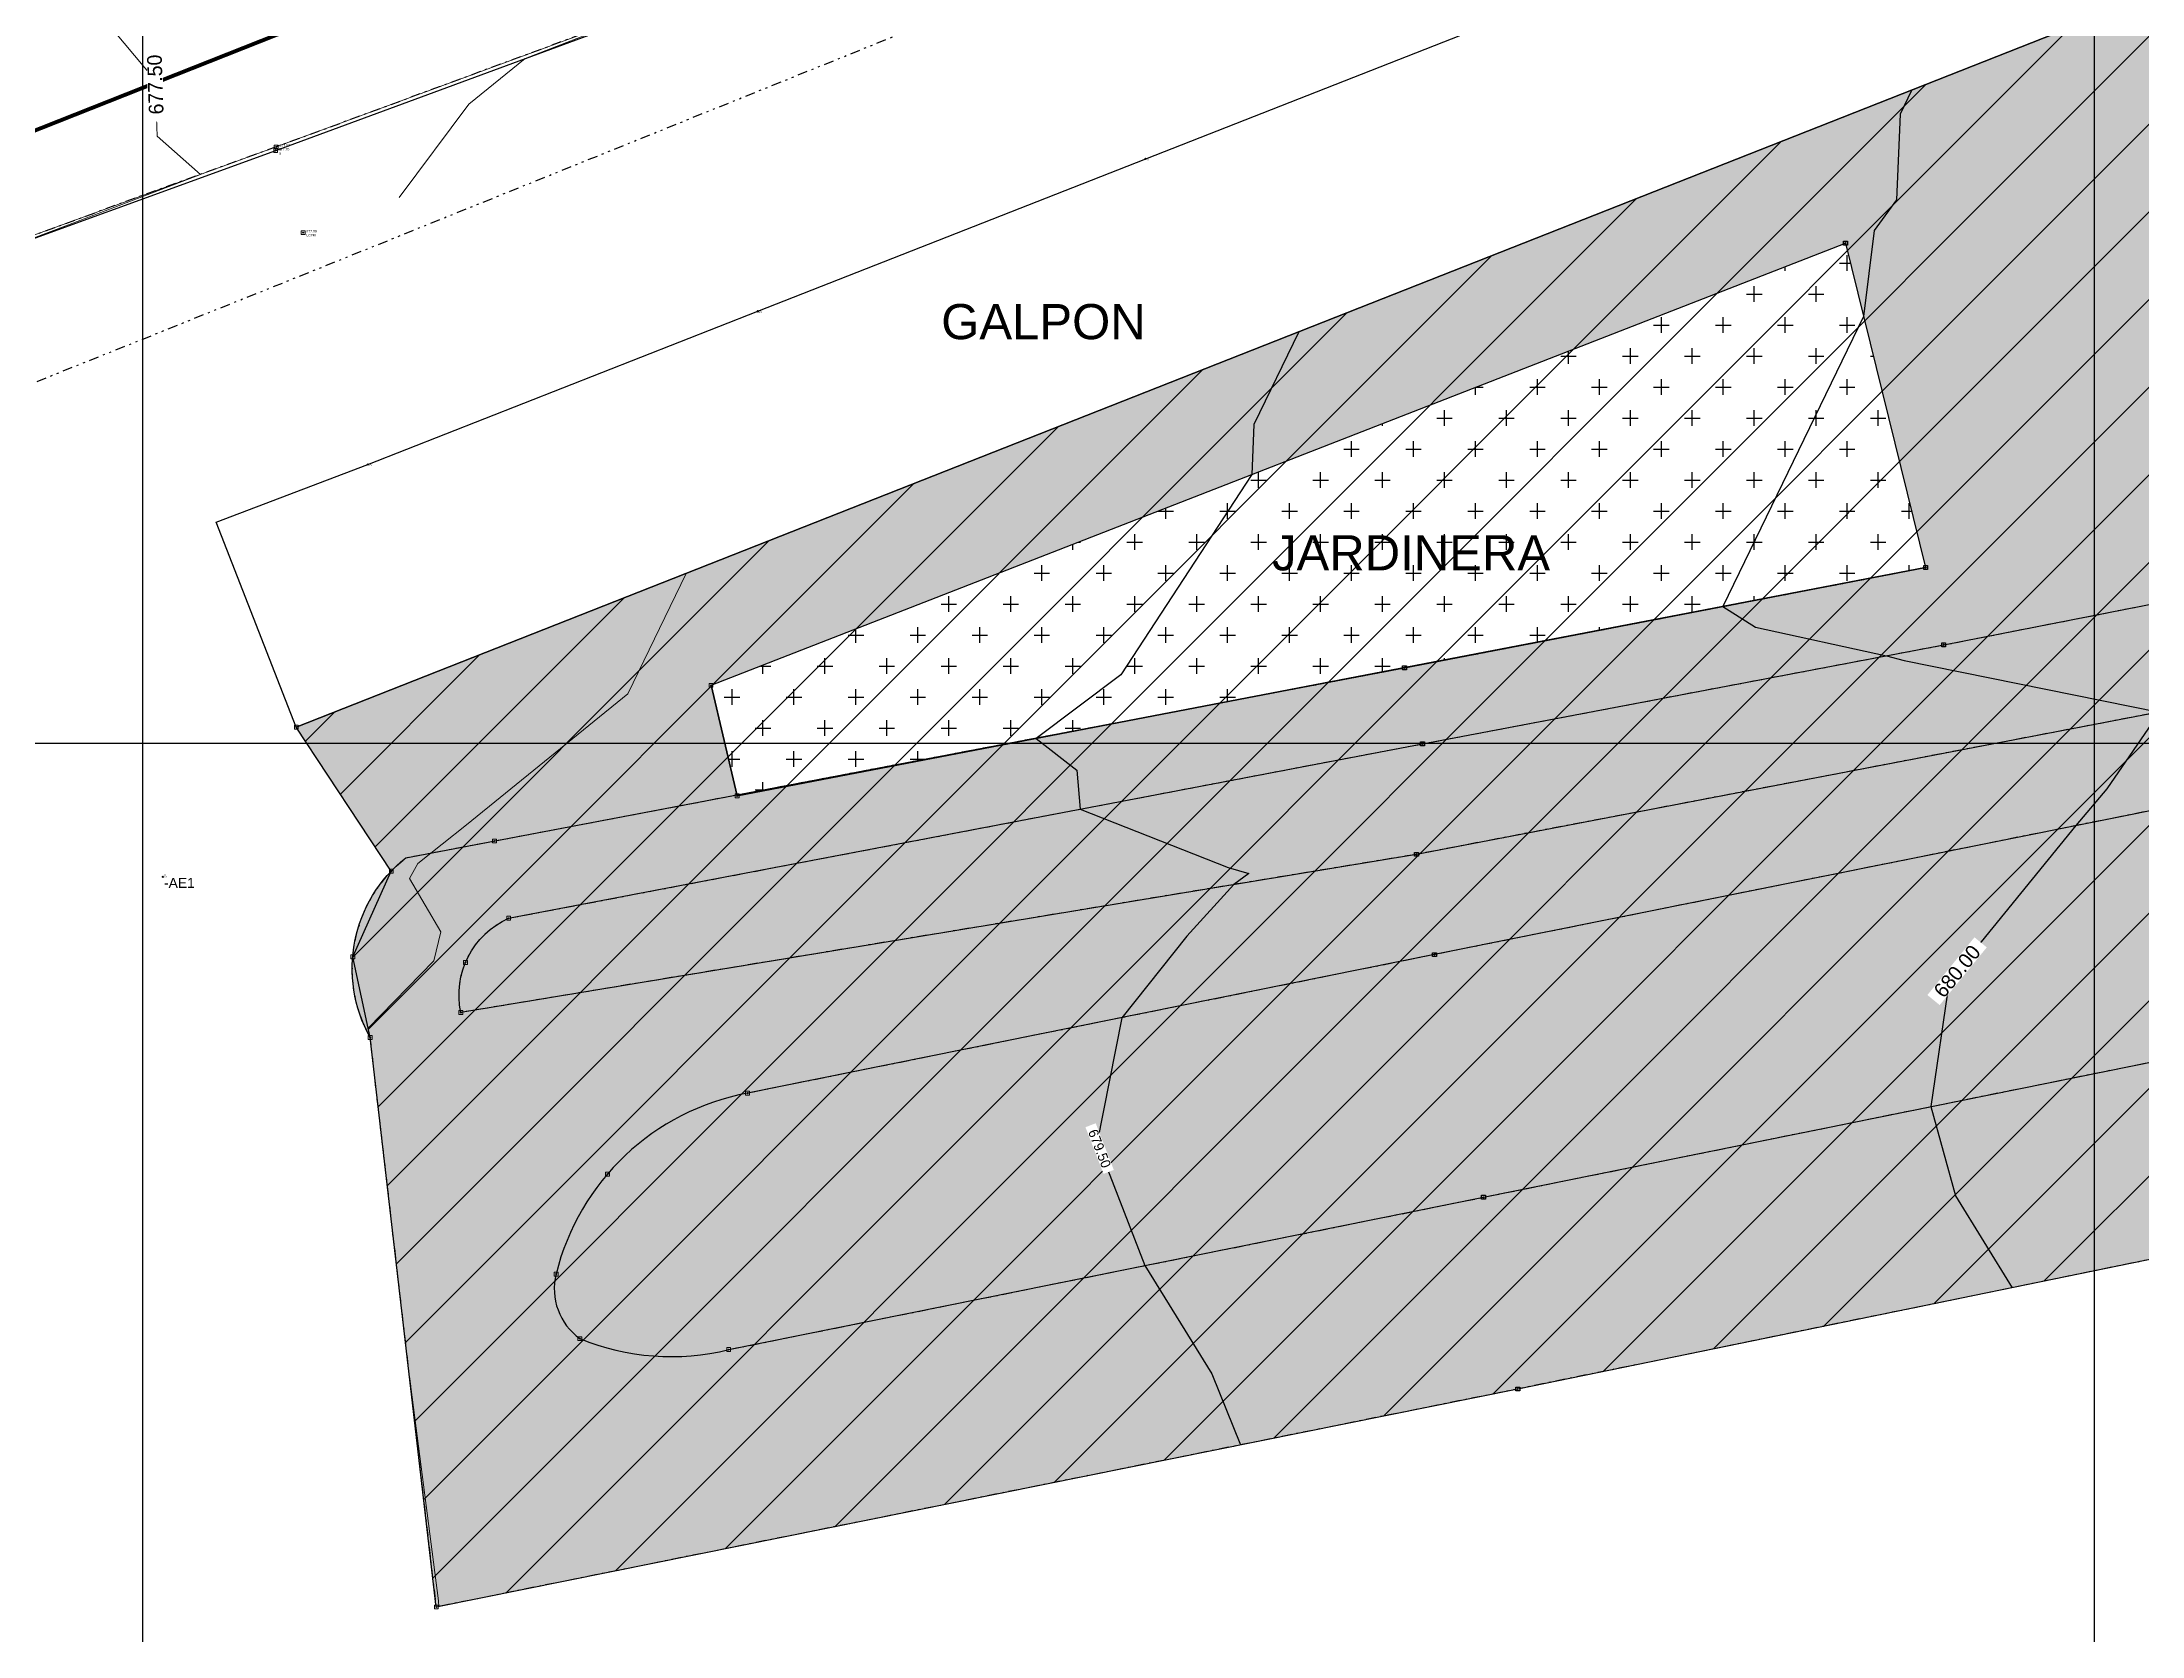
# Model space of a CAD drawing. Extents: x 350769 to 354978, y 6304672 to 6307963.
# Drawn here: x 352594.8 to 352702.4, y 6305354.3 to 6305435.9 of the extents above; entities that cross this region are included whole.
import ezdxf

# ---------------------------------------------------------------- set-up
doc = ezdxf.new("R2010")
doc.units = 0
doc.header["$PDMODE"] = 35
doc.header["$PDSIZE"] = 0.03
for name, pattern in [('4.0 - LO RECABARREN - DESNIVEL NUEVO$0$HIDDEN', [0.375, 0.25, -0.125]), ('CONTINUOS', [0]), ('DASHED', [19.049999999999997, 12.7, -6.35]), ('DIVIDE', [1.25, 0.5, -0.25, 0, -0.25, 0, -0.25]), ('JPG_DASHDOT', [1, 0.5, -0.25, 0, -0.25])]:
    doc.linetypes.add(name, pattern=pattern)
doc.layers.get('0').update_dxf_attribs({"linetype": 'CONTINUOUS'})
doc.layers.get('Defpoints').update_dxf_attribs({"linetype": 'CONTINUOUS'})
for name, color, linetype in [('0-LEVANTAMIENTO 2020.OCT', 211, 'CONTINUOUS'), ('0-LEVANTAMIENTO 2020.SEP', 252, 'CONTINUOUS'), ('00_Demarcacion Existente', 252, 'CONTINUOUS'), ('02_Geo ext_Acotamiento', 7, 'CONTINUOUS'), ('1-coordenadas', 8, 'CONTINUOUS'), ('1-GALPON', 7, 'CONTINUOUS'), ('1-JARDINERA', 7, 'CONTINUOUS'), ('1-LINEA DE CIERRO', 7, 'DIVIDE'), ('1-PAVIMENTO', 161, 'CONTINUOUS'), ('1-SOLERA', 212, 'CONTINUOUS'), ('2-ACHURADO JARDINERA', 252, 'CONTINUOUS'), ('2-ACHURADO RADIER', 9, 'CONTINUOUS'), ('2-ACHURADO VEREDA', 252, 'CONTINUOUS'), ('C-TINN', 5, 'CONTINUOUS'), ('C-TOPO-MAJR', 9, 'CONTINUOUS'), ('C-TOPO-MINR', 8, 'CONTINUOUS'), ('TOP-URB-SOLERAS', 2, 'JPG_DASHDOT'), ('V-NODE DIC 2005', 4, 'CONTINUOUS'), ('V-NODE-TEXT DIC 2005', 2, 'CONTINUOUS'), ('V-NODE-TEXT4', 4, 'CONTINUOUS'), ('V-NODE-TEXT5', 5, 'CONTINUOUS')]:
    doc.layers.add(name, color=color, linetype=linetype)
doc.layers.add('0_ASD_TOPOGRAFIA_ELEMENTOS', color=7, linetype='CONTINUOS', lineweight=5, true_color=0xbdbdbd)
doc.styles.add('A', font='arial.ttf', dxfattribs={"height": 2})
doc.styles.add('ROMANS', font='romans.shx', dxfattribs={"width": 0.65})
doc.dimstyles.new('Principal', dxfattribs={"dimscale": 0, "dimtxt": 2, "dimasz": 2, "dimexe": 1, "dimexo": 1, "dimtad": 1, "dimrnd": 0.05, "dimzin": 1, "dimtxsty": 'ROMANS', "dimcen": 2.5, "dimclrt": 2, "dimaunit": 2, "dimadec": 0, "dimazin": 0, "dimtfac": 1, "dimtmove": 0, "dimatfit": 3, "dimfxl": 1, "dimfxlon": 1, "dimarcsym": 0})
pattern_1 = [(0, (0, 0), (1.5875, 1.5875), [0.79375, -2.38125]), (90, (0.3968749999767169, -0.396874999627471), (-1.5875, 1.5875), [0.79375, -2.38125])]
pattern_2 = [(45, (0, 0), (-2.245064030267288, 2.245064030267288), [])]

# ---------------------------------------------------------------- blocks, each defined once
blk = doc.blocks.new('COORDENADAS')
at = {"layer": '1-coordenadas'}
for p, q in [((420, -900.625), (420, -0.625)), ((520, -900.625), (520, -0.625)), ((20, -800.625), (1420, -800.625))]:
    blk.add_line(p, q, dxfattribs=at)
blk = doc.blocks.new('*U663', base_point=(352631.51, 6305422.118))
at = {"layer": 'V-NODE-TEXT5', "lineweight": -2}
for p, q in [((352631.4740789755, 6305422.082078976), (352631.5459210245, 6305422.153921024)), ((352631.4740789755, 6305422.153921024), (352631.5459210245, 6305422.082078976))]:
    blk.add_line(p, q, dxfattribs=at)
blk.add_circle((352631.51, 6305422.118), 0.0254, dxfattribs=at)
at = {"layer": 'V-NODE-TEXT5', "color": 0, "linetype": 'ByBlock', "char_height": 0.0508}
for s, insert, attachment_point in [('WGL', (352631.5690789755, 6305422.098521024), 1), ('617', (352631.5690789755, 6305422.153921024), 4)]:
    blk.add_mtext(s, dxfattribs=dict(at, insert=insert, attachment_point=attachment_point))
blk = doc.blocks.new('*U664', base_point=(352651.382, 6305429.922))
at = {"layer": 'V-NODE-TEXT5', "lineweight": -2}
for p, q in [((352651.3460789755, 6305429.886078976), (352651.4179210245, 6305429.957921024)), ((352651.3460789755, 6305429.957921024), (352651.4179210245, 6305429.886078976))]:
    blk.add_line(p, q, dxfattribs=at)
blk.add_circle((352651.382, 6305429.922), 0.0254, dxfattribs=at)
at = {"layer": 'V-NODE-TEXT5', "color": 0, "linetype": 'ByBlock', "char_height": 0.0508}
for s, insert, attachment_point in [('WGL', (352651.4410789755, 6305429.902521024), 1), ('618', (352651.4410789755, 6305429.957921024), 4)]:
    blk.add_mtext(s, dxfattribs=dict(at, insert=insert, attachment_point=attachment_point))
blk = doc.blocks.new('*U665', base_point=(352611.52, 6305414.275))
at = {"layer": 'V-NODE-TEXT5', "lineweight": -2}
for p, q in [((352611.4840789755, 6305414.239078976), (352611.5559210245, 6305414.310921025)), ((352611.4840789755, 6305414.310921025), (352611.5559210245, 6305414.239078976))]:
    blk.add_line(p, q, dxfattribs=at)
blk.add_circle((352611.52, 6305414.275), 0.0254, dxfattribs=at)
at = {"layer": 'V-NODE-TEXT5', "color": 0, "linetype": 'ByBlock', "char_height": 0.0508}
for s, insert, attachment_point in [('WGL', (352611.5790789755, 6305414.255521025), 1), ('619', (352611.5790789755, 6305414.310921025), 4)]:
    blk.add_mtext(s, dxfattribs=dict(at, insert=insert, attachment_point=attachment_point))
blk = doc.blocks.new('*U817', base_point=(352601.019, 6305393.157))
at = {"layer": 'V-NODE-TEXT4', "lineweight": -2}
for p, q in [((352600.9830789755, 6305393.121078975), (352601.0549210245, 6305393.192921024)), ((352600.9830789755, 6305393.192921024), (352601.0549210245, 6305393.121078975))]:
    blk.add_line(p, q, dxfattribs=at)
blk.add_circle((352601.019, 6305393.157), 0.0254, dxfattribs=at)
at = {"layer": 'V-NODE-TEXT4', "linetype": 'ByBlock', "style": 'A'}
for s, insert, char_height, attachment_point in [('511', (352601.0780789755, 6305393.207921023), 0.0508, 7), ('679.24', (352601.0780789755, 6305393.177921024), 0.0508, 1), ('-AE1', (352601.0780789755, 6305393.096046809), 0.508, 1)]:
    blk.add_mtext(s, dxfattribs=dict(at, insert=insert, char_height=char_height, attachment_point=attachment_point))
blk = doc.blocks.new('*D1236')
at = {"layer": '02_Geo ext_Acotamiento', "color": 0, "lineweight": -2, "transparency": 16777216}
blk.add_line((352474.0451364769, 6305972.496012908), (352473.118785715, 6305978.179346178), dxfattribs=at)
at = {"layer": '02_Geo ext_Acotamiento', "color": 0, "transparency": 16777216}
blk.add_solid([(352473.2832816129, 6305978.206158067), (352472.954289817, 6305978.152534289), (352472.9579143815, 6305979.166321564)], dxfattribs=at)
at = {"layer": 'Defpoints', "color": 0, "transparency": 16777216}
for p in [(352472.9579143815, 6305979.166321564), (352596.0415848349, 6305224.025236828)]:
    blk.add_point(p, dxfattribs=at)
at = {"layer": '02_Geo ext_Acotamiento', "color": 2, "transparency": 16777216, "insert": (352474.5820595946, 6305974.84452452), "char_height": 1, "attachment_point": 5, "rotation": 279.2574751368675, "style": 'ROMANS'}
blk.add_mtext('R765,10', dxfattribs=at)
blk = doc.blocks.new('*U1327')
at = {"color": 0, "linetype": 'ByBlock', "lineweight": -2, "transparency": 16777216}
blk.add_point((0, 0), dxfattribs=at)
blk = doc.blocks.new('*U3522', base_point=(352608.273, 6305426.08))
at = {"layer": 'V-NODE-TEXT DIC 2005', "linetype": 'ByBlock', "char_height": 0.127}
for s, insert, attachment_point in [('677.89', (352608.4397893219, 6305426.150710678), 4), ('LC2M', (352608.4397893219, 6305426.012210678), 1)]:
    blk.add_mtext(s, dxfattribs=dict(at, insert=insert, attachment_point=attachment_point))
blk = doc.blocks.new('*U3523', base_point=(352608.273, 6305426.08))
at = {"layer": 'V-NODE-TEXT DIC 2005', "color": 2, "lineweight": -2}
blk.add_blockref('*U3522', (352608.273, 6305426.08), dxfattribs=at)
blk = doc.blocks.new('*U2200', base_point=(352606.867, 6305430.283))
at = {"layer": 'V-NODE-TEXT DIC 2005', "linetype": 'ByBlock', "char_height": 0.127}
for s, insert, attachment_point in [('S', (352607.0337893219, 6305430.215210678), 1), ('677.75', (352607.0337893219, 6305430.353710677), 4)]:
    blk.add_mtext(s, dxfattribs=dict(at, insert=insert, attachment_point=attachment_point))
blk = doc.blocks.new('*U2201', base_point=(352606.867, 6305430.283))
at = {"layer": 'V-NODE-TEXT DIC 2005', "color": 2, "lineweight": -2}
blk.add_blockref('*U2200', (352606.867, 6305430.283), dxfattribs=at)
blk = doc.blocks.new('*U2198', base_point=(352606.897, 6305430.467))
at = {"layer": 'V-NODE-TEXT DIC 2005', "linetype": 'ByBlock', "char_height": 0.127}
for s, insert, attachment_point in [('S', (352607.0637893219, 6305430.399210678), 1), ('677.57', (352607.0637893219, 6305430.537710678), 4)]:
    blk.add_mtext(s, dxfattribs=dict(at, insert=insert, attachment_point=attachment_point))
blk = doc.blocks.new('*U2199', base_point=(352606.897, 6305430.467))
at = {"layer": 'V-NODE-TEXT DIC 2005', "color": 2, "lineweight": -2}
blk.add_blockref('*U2198', (352606.897, 6305430.467), dxfattribs=at)
blk = doc.blocks.new('*U4939', base_point=(352631.51, 6305422.118))
at = {"layer": 'V-NODE-TEXT5', "lineweight": -2}
for p, q in [((352631.4740789755, 6305422.082078976), (352631.5459210245, 6305422.153921024)), ((352631.4740789755, 6305422.153921024), (352631.5459210245, 6305422.082078976))]:
    blk.add_line(p, q, dxfattribs=at)
blk.add_circle((352631.51, 6305422.118), 0.0254, dxfattribs=at)
at = {"layer": 'V-NODE-TEXT5', "color": 0, "linetype": 'ByBlock', "char_height": 0.0508}
for s, insert, attachment_point in [('WGL', (352631.5690789755, 6305422.098521024), 1), ('617', (352631.5690789755, 6305422.153921024), 4)]:
    blk.add_mtext(s, dxfattribs=dict(at, insert=insert, attachment_point=attachment_point))
blk = doc.blocks.new('*U4940', base_point=(352651.382, 6305429.922))
at = {"layer": 'V-NODE-TEXT5', "lineweight": -2}
for p, q in [((352651.3460789755, 6305429.886078976), (352651.4179210245, 6305429.957921024)), ((352651.3460789755, 6305429.957921024), (352651.4179210245, 6305429.886078976))]:
    blk.add_line(p, q, dxfattribs=at)
blk.add_circle((352651.382, 6305429.922), 0.0254, dxfattribs=at)
at = {"layer": 'V-NODE-TEXT5', "color": 0, "linetype": 'ByBlock', "char_height": 0.0508}
for s, insert, attachment_point in [('WGL', (352651.4410789755, 6305429.902521024), 1), ('618', (352651.4410789755, 6305429.957921024), 4)]:
    blk.add_mtext(s, dxfattribs=dict(at, insert=insert, attachment_point=attachment_point))
blk = doc.blocks.new('*U4941', base_point=(352611.52, 6305414.275))
at = {"layer": 'V-NODE-TEXT5', "lineweight": -2}
for p, q in [((352611.4840789755, 6305414.239078976), (352611.5559210245, 6305414.310921025)), ((352611.4840789755, 6305414.310921025), (352611.5559210245, 6305414.239078976))]:
    blk.add_line(p, q, dxfattribs=at)
blk.add_circle((352611.52, 6305414.275), 0.0254, dxfattribs=at)
at = {"layer": 'V-NODE-TEXT5', "color": 0, "linetype": 'ByBlock', "char_height": 0.0508}
for s, insert, attachment_point in [('WGL', (352611.5790789755, 6305414.255521025), 1), ('619', (352611.5790789755, 6305414.310921025), 4)]:
    blk.add_mtext(s, dxfattribs=dict(at, insert=insert, attachment_point=attachment_point))
blk = doc.blocks.new('*U5096', base_point=(352601.019, 6305393.157))
at = {"layer": 'V-NODE-TEXT4', "lineweight": -2}
for p, q in [((352600.9830789755, 6305393.121078975), (352601.0549210245, 6305393.192921024)), ((352600.9830789755, 6305393.192921024), (352601.0549210245, 6305393.121078975))]:
    blk.add_line(p, q, dxfattribs=at)
blk.add_circle((352601.019, 6305393.157), 0.0254, dxfattribs=at)
at = {"layer": 'V-NODE-TEXT4', "linetype": 'ByBlock', "style": 'A'}
for s, insert, char_height, attachment_point in [('511', (352601.0780789755, 6305393.207921023), 0.0508, 7), ('679.24', (352601.0780789755, 6305393.177921024), 0.0508, 1), ('-AE1', (352601.0780789755, 6305393.096046809), 0.508, 1)]:
    blk.add_mtext(s, dxfattribs=dict(at, insert=insert, char_height=char_height, attachment_point=attachment_point))
blk = doc.blocks.new('TOPOGRAFIA')
at = {"layer": '1-coordenadas', "color": 9, "linetype": '4.0 - LO RECABARREN - DESNIVEL NUEVO$0$HIDDEN', "lineweight": 0, "ltscale": 50, "true_color": 0xbdbdbd}
for p, q in [((390700, 6302300), (390700, 6303200)), ((390200, 6302400), (390900, 6302400))]:
    blk.add_line(p, q, dxfattribs=at)
at = {"layer": '1-GALPON', "color": 9, "true_color": 0xbdbdbd, "flags": 128}
blk.add_lwpolyline([(390607.857, 6302400.821), (390603.746, 6302411.32), (390611.52, 6302414.275), (390631.51, 6302422.118), (390697.5977325858, 6302448.071535886), (390701.637, 6302437.786)], close=True, dxfattribs=at)
at = {"layer": '1-JARDINERA', "color": 9, "true_color": 0xbdbdbd}
for p, q in [((390629.111, 6302402.964), (390687.245, 6302425.612)), ((390687.245, 6302425.612), (390691.355, 6302408.999))]:
    blk.add_line(p, q, dxfattribs=at)
at = {"layer": '1-JARDINERA', "color": 9, "true_color": 0xbdbdbd, "flags": 128}
blk.add_lwpolyline([(390629.111, 6302402.964), (390630.45, 6302397.3), (390691.355, 6302408.999)], dxfattribs=at)
at = {"layer": '1-LINEA DE CIERRO', "color": 9, "true_color": 0xbdbdbd, "flags": 128}
blk.add_lwpolyline([(390280.9227215163, 6302302.553140083), (390301.1113941566, 6302310.621560315), (390303.4837238109, 6302304.64113349), (390338.6212612803, 6302318.186855641), (390369.7867772073, 6302330.188458991), (390401.1990731361, 6302342.363165291), (390434.7822779621, 6302355.396505715), (390467.0835287279, 6302367.939141762), (390498.989354998, 6302380.272341305), (390532.2217619758, 6302393.523775682), (390576.524110664, 6302411.285213027), (390608.9502101284, 6302424.291203846), (390644.3060959682, 6302438.548640904), (390673.6624313445, 6302450.268896463), (390710.2022199222, 6302464.145121482), (390750.8128174131, 6302480.468443893), (390811.6601919123, 6302503.783375962), (390838.1969262348, 6302514.072268638)], dxfattribs=at)
at = {"layer": '1-PAVIMENTO', "color": 9, "lineweight": 0, "true_color": 0xbdbdbd}
for p, q in [((390643.0930594957, 6302443.904680269), (390606.8301733109, 6302430.534850894)), ((390606.8301733109, 6302430.534850894), (390572.374955955, 6302418.011422371))]:
    blk.add_line(p, q, dxfattribs=at)
at = {"layer": '1-PAVIMENTO', "color": 9, "true_color": 0xbdbdbd}
for p, q in [((390715.498, 6302399.08), (390666.18, 6302389.17)), ((390666.18, 6302389.17), (390630.985, 6302382.073)), ((390668.694, 6302376.743), (390717.109, 6302386.55)), ((390630.015, 6302368.941), (390668.694, 6302376.743))]:
    blk.add_line(p, q, dxfattribs=at)
at = {"layer": '1-PAVIMENTO', "color": 9, "true_color": 0xbdbdbd, "flags": 128}
for points in [[(390899.9999999999, 6302442.102723874), (390857.313, 6302432.478), (390807.58, 6302421.813), (390757.54, 6302411.682), (390713.933, 6302403.621), (390665.262, 6302394.306), (390616.291, 6302386.209, -0.354627453689453), (390618.739, 6302391.031), (390665.568, 6302399.969), (390692.279, 6302405.033), (390732.226, 6302412.88), (390769.806, 6302419.924), (390806.099, 6302426.903), (390850.724, 6302436.562), (390900, 6302447.653581367)], [(390899.9999999999, 6302413.592914995), (390861.036, 6302405.712), (390858.796, 6302405.308), (390812.049, 6302395.712), (390761.019, 6302385.477), (390719.255, 6302376.912), (390670.451, 6302366.922), (390615.033, 6302355.756), (390611.642, 6302384.925, -0.3681136116498965), (390613.4698108222, 6302394.126668633), (390664.648, 6302403.861), (390691.355, 6302408.999)]]:
    blk.add_lwpolyline(points, format="xyb", dxfattribs=at)
at = {"layer": '1-PAVIMENTO', "color": 9, "lineweight": 0, "true_color": 0xbdbdbd}
for centre, radius, start, end in [((390633.2634169263, 6302369.826054837), 12.45708029682254, 100.5388016655102, 166.1407205838876), ((390624.2248958283, 6302372.056046698), 3.147529967131368, 166.1407206388905, 234.2061939275613), ((390627.0597010194, 6302380.90206046), 12.32074508332739, 247.6973942972466, 283.8784935486977)]:
    blk.add_arc(centre, radius, start, end, dxfattribs=at)
at = {"layer": '1-SOLERA', "color": 9, "true_color": 0xbdbdbd}
blk.add_lwpolyline([(390432.2126839852, 6302362.570208747), (390466.1616378956, 6302375.950791671), (390497.0809007094, 6302388.127327593), (390530.8730502679, 6302401.470389019), (390572.3864451415, 6302417.853219973), (390606.8002389059, 6302430.350302982), (390643.1072942232, 6302443.73043225), (390672.7995897787, 6302454.722303092), (390687.4213188831, 6302459.941767432), (390708.0072902552, 6302467.962872573), (390740.6756575297, 6302480.95073493), (390741.6603421952, 6302480.860086657), (390747.5656673172, 6302483.226608197), (390748.1459498055, 6302483.932482289), (390751.5477080333, 6302485.275631559), (390752.4395785369, 6302485.134450806), (390758.4239095774, 6302487.500717698)], dxfattribs=at)
at = {"layer": '2-ACHURADO RADIER', "color": 9, "true_color": 0xbdbdbd}
blk.add_lwpolyline([(390629.111, 6302402.964), (390687.245, 6302425.612), (390691.355, 6302408.999), (390630.45, 6302397.3)], close=True, dxfattribs=at)
at = {"layer": 'C-TINN', "color": 9, "linetype": 'Continuous', "lineweight": 0, "true_color": 0xbdbdbd}
for points, elevation in [([(390606.7002388392, 6302430.25030331), (390606.7002388392, 6302430.45030331), (390606.9002388392, 6302430.45030331), (390606.9002388392, 6302430.25030331), (390606.7002388392, 6302430.25030331)], 677.7499999999999), ([(390606.730173472, 6302430.434850425), (390606.730173472, 6302430.634850424), (390606.930173472, 6302430.634850424), (390606.930173472, 6302430.434850425), (390606.730173472, 6302430.434850425)], 677.5699999999999), ([(390608.1056749179, 6302426.047454711), (390608.1056749179, 6302426.24745471), (390608.3056749178, 6302426.24745471), (390608.3056749178, 6302426.047454711), (390608.1056749179, 6302426.047454711)], 677.8899999999999), ([(390629.011, 6302402.864), (390629.011, 6302403.063999999), (390629.211, 6302403.063999999), (390629.211, 6302402.864), (390629.011, 6302402.864)], 679.08), ([(390607.757, 6302400.721000001), (390607.757, 6302400.921), (390607.957, 6302400.921), (390607.957, 6302400.721000001), (390607.757, 6302400.721000001)], 678.682), ([(390630.35, 6302397.2), (390630.35, 6302397.399999999), (390630.55, 6302397.399999999), (390630.55, 6302397.2), (390630.35, 6302397.2)], 679.264), ([(390617.913, 6302394.891000001), (390617.913, 6302395.091), (390618.113, 6302395.091), (390618.113, 6302394.891000001), (390617.913, 6302394.891000001)], 679.052), ([(390612.625, 6302393.348), (390612.625, 6302393.547999999), (390612.825, 6302393.547999999), (390612.825, 6302393.348), (390612.625, 6302393.348)], 678.982), ([(390618.639, 6302390.931000001), (390618.639, 6302391.131), (390618.839, 6302391.131), (390618.839, 6302390.931000001), (390618.639, 6302390.931000001)], 679.099), ([(390610.649, 6302388.958000001), (390610.649, 6302389.158), (390610.849, 6302389.158), (390610.849, 6302388.958000001), (390610.649, 6302388.958000001)], 678.977), ([(390616.429, 6302388.671), (390616.429, 6302388.870999999), (390616.629, 6302388.870999999), (390616.629, 6302388.671), (390616.429, 6302388.671)], 679.009), ([(390616.191, 6302386.109), (390616.191, 6302386.308999999), (390616.391, 6302386.308999999), (390616.391, 6302386.109), (390616.191, 6302386.109)], 679.056), ([(390611.542, 6302384.825), (390611.542, 6302385.024999999), (390611.742, 6302385.024999999), (390611.742, 6302384.825), (390611.542, 6302384.825)], 679.003), ([(390630.885, 6302381.973), (390630.885, 6302382.172999999), (390631.085, 6302382.172999999), (390631.085, 6302381.973), (390630.885, 6302381.973)], 679.299), ([(390623.701, 6302377.828000001), (390623.701, 6302378.028), (390623.901, 6302378.028), (390623.901, 6302377.828000001), (390623.701, 6302377.828000001)], 679.187), ([(390621.069, 6302372.71), (390621.069, 6302372.909999999), (390621.269, 6302372.909999999), (390621.269, 6302372.71), (390621.069, 6302372.71)], 679.107), ([(390622.284, 6302369.403), (390622.284, 6302369.602999999), (390622.484, 6302369.602999999), (390622.484, 6302369.403), (390622.284, 6302369.403)], 679.122), ([(390629.915, 6302368.841), (390629.915, 6302369.040999999), (390630.115, 6302369.040999999), (390630.115, 6302368.841), (390629.915, 6302368.841)], 679.227), ([(390614.933, 6302355.656), (390614.933, 6302355.856), (390615.133, 6302355.856), (390615.133, 6302355.656), (390614.933, 6302355.656)], 678.998)]:
    blk.add_lwpolyline(points, dxfattribs=dict(at, elevation=elevation))
at = {"layer": 'C-TINN', "color": 9, "linetype": 'Continuous', "lineweight": -3, "true_color": 0xbdbdbd}
for points, elevation in [([(390687.145, 6302425.512), (390687.145, 6302425.711999999), (390687.345, 6302425.711999999), (390687.345, 6302425.512), (390687.145, 6302425.512)], 679.961), ([(390691.255, 6302408.899), (390691.255, 6302409.098999999), (390691.455, 6302409.098999999), (390691.455, 6302408.899), (390691.255, 6302408.899)], 680.133), ([(390692.179, 6302404.933), (390692.179, 6302405.132999999), (390692.379, 6302405.132999999), (390692.379, 6302404.933), (390692.179, 6302404.933)], 680.032), ([(390664.548, 6302403.761), (390664.548, 6302403.960999999), (390664.748, 6302403.960999999), (390664.748, 6302403.761), (390664.548, 6302403.761)], 679.791), ([(390665.4680000001, 6302399.869), (390665.4680000001, 6302400.068999999), (390665.668, 6302400.068999999), (390665.668, 6302399.869), (390665.4680000001, 6302399.869)], 679.74), ([(390665.162, 6302394.206), (390665.162, 6302394.405999999), (390665.362, 6302394.405999999), (390665.362, 6302394.206), (390665.162, 6302394.206)], 679.605), ([(390666.08, 6302389.07), (390666.08, 6302389.27), (390666.28, 6302389.27), (390666.28, 6302389.07), (390666.08, 6302389.07)], 679.668), ([(390668.594, 6302376.643), (390668.594, 6302376.842999999), (390668.794, 6302376.842999999), (390668.794, 6302376.643), (390668.594, 6302376.643)], 679.722), ([(390670.351, 6302366.822000001), (390670.351, 6302367.022), (390670.551, 6302367.022), (390670.551, 6302366.822000001), (390670.351, 6302366.822000001)], 679.673)]:
    blk.add_lwpolyline(points, dxfattribs=dict(at, elevation=elevation))
at = {"layer": 'C-TINN', "color": 9, "linetype": 'Continuous', "lineweight": 0, "true_color": 0xbdbdbd}
for p in [(390606.8002388392, 6302430.35030331, 677.7499999999999), (390606.830173472, 6302430.534850424, 677.5699999999999), (390608.2056749178, 6302426.147454711, 677.8899999999999), (390629.111, 6302402.964, 679.08), (390607.857, 6302400.821, 678.682), (390630.45, 6302397.3, 679.264), (390618.013, 6302394.991, 679.052), (390612.725, 6302393.448, 678.982), (390618.739, 6302391.031, 679.099), (390610.749, 6302389.058, 678.977), (390616.529, 6302388.771, 679.009), (390616.291, 6302386.209, 679.056), (390611.642, 6302384.925, 679.003), (390630.985, 6302382.073, 679.299), (390623.801, 6302377.928, 679.187), (390621.169, 6302372.81, 679.107), (390622.384, 6302369.503, 679.122), (390630.015, 6302368.941, 679.227), (390615.033, 6302355.756, 678.998)]:
    blk.add_point(p, dxfattribs=at)
at = {"layer": 'C-TINN', "color": 9, "linetype": 'Continuous', "lineweight": -3, "true_color": 0xbdbdbd}
for p in [(390687.245, 6302425.612, 679.961), (390691.355, 6302408.999, 680.133), (390692.279, 6302405.033, 680.032), (390664.648, 6302403.861, 679.791), (390665.568, 6302399.969, 679.74), (390665.262, 6302394.306, 679.605), (390666.18, 6302389.17, 679.668), (390668.694, 6302376.743, 679.722), (390670.451, 6302366.922, 679.673)]:
    blk.add_point(p, dxfattribs=at)
at = {"layer": 'C-TOPO-MAJR', "color": 9, "linetype": 'Continuous', "lineweight": 0, "true_color": 0xbdbdbd, "elevation": 677.5}
blk.add_lwpolyline([(390592.6962249806, 6302425.228547666), (390596.0423379508, 6302426.494402983), (390602.9400682732, 6302429.120914986), (390600.722880104, 6302431.081137818), (390600.6282075638, 6302433.955269367), (390596.9170786625, 6302438.392366413), (390594.8204983277, 6302437.61180602)], dxfattribs=at)
at = {"layer": 'C-TOPO-MAJR', "color": 9, "linetype": 'Continuous', "lineweight": -3, "true_color": 0xbdbdbd, "elevation": 680}
blk.add_lwpolyline([(390690.6447026122, 6302433.45319692), (390690.046086758, 6302432.220840183), (390689.8678411215, 6302427.830626168), (390688.7129371069, 6302426.260937107), (390688.1769186046, 6302421.845098837), (390680.9689444444, 6302407.000888889), (390682.6281017812, 6302405.943045801), (390689.3517671233, 6302404.478041096), (390690.2543067915, 6302404.229103045), (390703.3313960396, 6302401.591990099), (390700.6331586453, 6302397.667372549), (390699.0586666667, 6302395.776666666), (390692.5582028081, 6302387.812995319), (390691.6230800682, 6302381.387541737), (390692.8866987952, 6302376.823864027), (390695.7826, 6302372.107285714)], dxfattribs=at)
at = {"layer": 'C-TOPO-MINR', "color": 9, "linetype": 'Continuous', "lineweight": 0, "true_color": 0xbdbdbd}
for points, elevation in [([(390613.1283437047, 6302427.954635404), (390616.6956280997, 6302432.728038341), (390619.5844133042, 6302435.061616491), (390624.3573217469, 6302436.910244129)], 678), ([(390627.8315746819, 6302408.694322171), (390624.838839196, 6302402.533246231), (390616.5856702703, 6302395.810351352), (390614.0847714285, 6302393.844771429), (390613.6502307692, 6302393.076153846), (390615.261, 6302390.33), (390614.903375, 6302388.85171875), (390611.5389615385, 6302385.401884615)], 679), ([(390613.6766, 6302367.423599999), (390615.1455871559, 6302356.068917431), (390615.1515645161, 6302355.977725807), (390615.1638471616, 6302355.871152839), (390615.1972014815, 6302355.789084445)], 679)]:
    blk.add_lwpolyline(points, dxfattribs=dict(at, elevation=elevation))
at = {"layer": 'C-TOPO-MINR', "color": 9, "linetype": 'Continuous', "lineweight": -3, "true_color": 0xbdbdbd, "elevation": 679.5}
blk.add_lwpolyline([(390659.238138647, 6302421.073759545), (390656.9291917808, 6302416.320383562), (390656.8252792282, 6302413.761003405), (390650.1033206751, 6302403.493873417), (390645.7644743833, 6302400.238132827), (390647.8614453782, 6302398.623285714), (390648.0345210609, 6302396.622478939), (390655.6080177865, 6302393.626405139), (390656.676488255, 6302393.330874161), (390655.8959617486, 6302392.757393442), (390653.5002843137, 6302390.108401961), (390650.1562601626, 6302385.938845528), (390648.9034609929, 6302379.540304964), (390651.3470545455, 6302373.243921212), (390654.7661838565, 6302367.705154709), (390656.2475718518, 6302364.060195556)], dxfattribs=at)
at = {"color": 9, "lineweight": 0, "true_color": 0xbdbdbd}
for name, p in [('*U4940', (390651.382, 6302429.922)), ('*U4939', (390631.51, 6302422.118)), ('*U4941', (390611.52, 6302414.275)), ('*U5096', (390601.019, 6302393.157))]:
    blk.add_blockref(name, p, dxfattribs=at)
at = {"layer": 'V-NODE DIC 2005', "color": 9, "lineweight": 0, "true_color": 0xbdbdbd, "rotation": 359.9963883938062}
for p in [(390606.7998888578, 6302430.350598332), (390606.829900456, 6302430.534596441), (390608.2056239213, 6302426.147509715)]:
    blk.add_blockref('*U1327', p, dxfattribs=at)
at = {"layer": 'V-NODE-TEXT DIC 2005', "color": 9, "lineweight": 0, "true_color": 0xbdbdbd, "rotation": 359.9963883938062}
for name, p in [('*U2201', (390606.7998888578, 6302430.350598332)), ('*U2199', (390606.829900456, 6302430.534596441)), ('*U3523', (390608.2056239213, 6302426.147509715))]:
    blk.add_blockref(name, p, dxfattribs=at)
at = {"layer": '1-LINEA DE CIERRO', "color": 9, "lineweight": 0, "true_color": 0xbdbdbd, "style": 'A'}
blk.add_text('GALPON', height=1.8, dxfattribs=at).set_placement((390640.906027428, 6302420.690640767))
at = {"layer": '1-LINEA DE CIERRO', "color": 9, "true_color": 0xbdbdbd, "style": 'A'}
blk.add_text('JARDINERA', height=1.8, dxfattribs=at).set_placement((390657.8581865766, 6302408.850346565))
at = {"layer": 'C-TOPO-MAJR', "color": 9, "linetype": 'Continuous', "lineweight": 0, "true_color": 0xbdbdbd, "insert": (390600.6356057492, 6302433.730670367, 677.5), "char_height": 0.75, "width": 3.751428571428572, "attachment_point": 5, "rotation": 91.88661386864547, "bg_fill": 3, "box_fill_scale": 1.042333333333333, "bg_fill_color": 256, "bg_fill_true_color": 13158600, "bg_fill_transparency": 0}
blk.add_mtext('677.50', dxfattribs=at)
at = {"layer": 'C-TOPO-MAJR', "color": 9, "linetype": 'Continuous', "lineweight": -3, "true_color": 0xbdbdbd, "insert": (390692.9702025849, 6302388.317733272, 680), "char_height": 0.75, "width": 3.751428571428571, "attachment_point": 5, "rotation": 50.776451661319435, "bg_fill": 3, "box_fill_scale": 1.042333333333333, "bg_fill_color": 256, "bg_fill_true_color": 13158600, "bg_fill_transparency": 0}
blk.add_mtext('680.00', dxfattribs=at)
at = {"layer": 'C-TOPO-MINR', "color": 9, "linetype": 'Continuous', "lineweight": 0, "true_color": 0xbdbdbd, "insert": (390649.0218123595, 6302379.235350149, 679.5), "char_height": 0.5, "width": 2.500952380952381, "attachment_point": 5, "rotation": 291.21097200618397, "bg_fill": 3, "box_fill_scale": 1.0635, "bg_fill_color": 256, "bg_fill_true_color": 13158600, "bg_fill_transparency": 0}
blk.add_mtext('679.50', dxfattribs=at)
at = {"layer": '1-coordenadas', "color": 9, "linetype": '4.0 - LO RECABARREN - DESNIVEL NUEVO$0$HIDDEN', "lineweight": 0, "ltscale": 50, "true_color": 0xbdbdbd}
blk.add_line((390600, 6302300), (390600, 6303200), dxfattribs=at)

msp = doc.modelspace()

# ---------------------------------------------------------------- hatches: boundary and pattern name
at = {"layer": '0-LEVANTAMIENTO 2020.OCT'}
h = msp.add_hatch(dxfattribs=at)
h.set_pattern_fill('ANSI31', color=256)
h.set_pattern_definition(pattern_2)
h.paths.add_polyline_path([(353145.758, 6305497.876), (353143.394, 6305507.199), (353058.382, 6305487.892), (353001.864, 6305474.938), (352951.314, 6305463.342), (352910.612, 6305454.161), (352850.569, 6305440.52), (352805.353, 6305430.583), (352769.908, 6305423.921), (352732.8761353741, 6305417.112258234), (352728.4174991779, 6305418.138270374), (352731.176, 6305425.01), (352727.087, 6305428.871), (352724.9427029563, 6305427.04174776), (352705.199, 6305433.549), (352703.247, 6305437.495), (352701.637, 6305437.786), (352607.857, 6305400.821), (352612.725, 6305393.448), (352610.749, 6305389.058), (352611.642, 6305384.925), (352615.033, 6305355.756), (352670.451, 6305366.922), (352719.255, 6305376.912), (352761.019, 6305385.477), (352812.049, 6305395.712), (352858.796, 6305405.308), (352905.963, 6305414.799), (352951.001, 6305423.993), (352999.781, 6305433.872), (353055.242, 6305445.151), (353102.001, 6305454.541), (353152.584, 6305464.876), (353149.9, 6305482.025), (353146.47, 6305493.302)])
at = {"layer": '0-LEVANTAMIENTO 2020.SEP'}
h = msp.add_hatch(dxfattribs=at)
h.set_pattern_fill('ANSI31', color=256)
h.set_pattern_definition(pattern_2)
h.paths.add_polyline_path([(352670.451, 6305366.922), (352615.033, 6305355.756), (352611.642, 6305384.925), (352610.749, 6305389.058), (352612.725, 6305393.448), (352607.857, 6305400.821), (352701.637, 6305437.786), (352703.247, 6305437.495), (352705.199, 6305433.549), (352723.88, 6305427.392), (352725.365, 6305427.402), (352727.087, 6305428.871), (352731.176, 6305425.01), (352728.645, 6305418.705), (352729.479, 6305417.894), (352732.786, 6305417.133), (352735.431, 6305417.582), (352769.908, 6305423.921), (352805.353, 6305430.583), (352850.569, 6305440.52), (352910.612, 6305454.161), (352951.314, 6305463.342), (353001.864, 6305474.938), (353058.382, 6305487.892), (353143.394, 6305507.199), (353145.758, 6305497.876), (353146.47, 6305493.302), (353149.9, 6305482.025), (353152.584, 6305464.876), (353102.001, 6305454.541), (353055.242, 6305445.151), (352999.781, 6305433.872), (352951.001, 6305423.993), (352905.963, 6305414.799), (352858.796, 6305405.308), (352812.049, 6305395.712), (352761.019, 6305385.477), (352719.255, 6305376.912)])
at = {"layer": '2-ACHURADO JARDINERA'}
h = msp.add_hatch(dxfattribs=at)
h.set_pattern_fill('CROSS', color=256, scale=0.25)
h.set_pattern_definition(pattern_1)
h.paths.add_polyline_path([(352807.58, 6305421.813), (352857.313, 6305432.478), (352902.068, 6305442.569), (352944.352, 6305451.754), (352994.7, 6305463.164), (353046.903, 6305475.514), (353092.39, 6305485.729), (353145.758, 6305497.876), (353144.258, 6305503.395), (353100.244, 6305493.41), (353059.279, 6305483.986), (353001.811, 6305470.928), (352950.675, 6305459.264), (352912.85, 6305450.546), (352850.724, 6305436.562), (352806.099, 6305426.903), (352769.806, 6305419.924), (352732.226, 6305412.88), (352692.279, 6305405.033), (352665.568, 6305399.969), (352618.739, 6305391.031, 0.3546274536894559), (352616.291, 6305386.209), (352665.262, 6305394.306), (352713.933, 6305403.621), (352757.54, 6305411.682)])
h = msp.add_hatch(dxfattribs=at)
h.set_pattern_fill('CROSS', color=256, scale=0.25)
h.set_pattern_definition(pattern_1)
edge = h.paths.add_edge_path()
edge.add_line((353143.0740000064, 6305480.002999981), (353148.8816072693, 6305481.723331366))
edge.add_line((353148.8816072693, 6305481.723331366), (353146.47, 6305493.302))
edge.add_line((353146.47, 6305493.302), (353093.152, 6305481.277))
edge.add_line((353093.152, 6305481.277), (353048.229, 6305470.72))
edge.add_line((353048.229, 6305470.72), (352995.652, 6305458.757))
edge.add_line((352995.652, 6305458.757), (352945.972, 6305447.39))
edge.add_line((352945.972, 6305447.39), (352902.832, 6305437.649))
edge.add_line((352902.832, 6305437.649), (352858.107, 6305427.58))
edge.add_line((352858.107, 6305427.58), (352808.548, 6305416.922))
edge.add_line((352808.548, 6305416.922), (352758.228, 6305407.22))
edge.add_line((352758.228, 6305407.22), (352715.498, 6305399.08))
edge.add_line((352715.498, 6305399.08), (352666.18, 6305389.17))
edge.add_line((352666.18, 6305389.17), (352630.985, 6305382.073))
edge.add_arc((352633.2634169247, 6305369.826054838), 12.45708029469322, 100.5388016282327, 166.1407206096395)
edge.add_arc((352624.2248958283, 6305372.056046698), 3.147529967074855, 166.1407206113365, 234.2061938996011)
edge.add_arc((352627.0597010188, 6305380.902060452), 12.32074507532953, 247.6973943105186, 283.8784934814252)
edge.add_line((352630.015, 6305368.941), (352668.694, 6305376.743))
edge.add_line((352668.694, 6305376.743), (352717.109, 6305386.55))
edge.add_line((352717.109, 6305386.55), (352759.295, 6305395.212))
edge.add_line((352759.295, 6305395.212), (352809.818, 6305405.374))
edge.add_line((352809.818, 6305405.374), (352905.734, 6305424.801))
edge.add_line((352905.734, 6305424.801), (352948.975, 6305433.696))
edge.add_line((352948.975, 6305433.696), (352998.108, 6305443.775))
edge.add_line((352998.108, 6305443.775), (353052.822, 6305454.779))
edge.add_line((353052.822, 6305454.779), (353064.913, 6305457.319))
edge.add_line((353064.913, 6305457.319), (353066.2535199441, 6305457.585766991))
edge.add_line((353066.2535199441, 6305457.585766991), (353114.5739999532, 6305471.872000013))
edge.add_line((353114.5739999532, 6305471.872000013), (353143.0740000064, 6305480.002999981))
h = msp.add_hatch(dxfattribs=at)
h.set_pattern_fill('CROSS', color=256, scale=0.25)
h.set_pattern_definition(pattern_1)
h.paths.add_polyline_path([(352629.111, 6305402.964), (352630.45, 6305397.3), (352691.355, 6305408.999), (352687.245, 6305425.612)])
at = {"layer": '2-ACHURADO RADIER'}
h = msp.add_hatch(color=256, dxfattribs=at)
h.dxf.hatch_style = 1
edge = h.paths.add_edge_path()
edge.add_line((353066.2535199443, 6305457.58576699), (353114.574, 6305471.872))
edge.add_line((353114.574, 6305471.872), (353143.074, 6305480.003))
edge.add_line((353143.074, 6305480.003), (353149.8, 6305481.995377967))
edge.add_line((353149.8, 6305481.995377967), (353149.8, 6305481.925000001))
edge.add_line((353149.8, 6305481.925000001), (353149.9064862714, 6305481.925000001))
edge.add_line((353149.9064862714, 6305481.925000001), (353150.3825137286, 6305474.585999999))
edge.add_line((353150.3825137286, 6305474.585999999), (353150.289, 6305474.585999999))
edge.add_line((353150.289, 6305474.585999999), (353150.2890000002, 6305474.465795297))
edge.add_line((353150.2890000002, 6305474.465795297), (353150.389, 6305474.486))
edge.add_line((353150.389, 6305474.486), (353152.584, 6305464.876))
edge.add_line((353152.584, 6305464.876), (353102.001, 6305454.541))
edge.add_line((353102.001, 6305454.541), (353055.242, 6305445.151))
edge.add_line((353055.242, 6305445.151), (352999.781, 6305433.872))
edge.add_line((352999.781, 6305433.872), (352951.001, 6305423.993))
edge.add_line((352951.001, 6305423.993), (352905.963, 6305414.799))
edge.add_line((352905.963, 6305414.799), (352861.036, 6305405.712))
edge.add_line((352861.036, 6305405.712), (352858.796, 6305405.308))
edge.add_line((352858.796, 6305405.308), (352812.049, 6305395.712))
edge.add_line((352812.049, 6305395.712), (352761.019, 6305385.477))
edge.add_line((352761.019, 6305385.477), (352719.255, 6305376.912))
edge.add_line((352719.255, 6305376.912), (352670.451, 6305366.922))
edge.add_line((352670.451, 6305366.922), (352615.033, 6305355.756))
edge.add_line((352615.033, 6305355.756), (352611.642, 6305384.925))
edge.add_arc((352617.9582948255, 6305388.452708753), 7.234660280084104, 136.3329447682738, 209.18376011748, ccw=False)
edge.add_line((352612.7250000002, 6305393.448), (352607.857, 6305400.821))
edge.add_line((352607.857, 6305400.821), (352701.637, 6305437.786))
edge.add_line((352701.637, 6305437.786), (352703.247, 6305437.495))
edge.add_line((352703.247, 6305437.495), (352705.199, 6305433.549))
edge.add_line((352705.199, 6305433.549), (352723.88, 6305427.392))
edge.add_arc((352724.6047221957, 6305430.037004001), 2.742493104555192, 254.6772091308433, 334.8390786739342)
edge.add_line((352727.087, 6305428.871), (352731.176, 6305425.01))
edge.add_line((352731.176, 6305425.01), (352728.645, 6305418.705))
edge.add_arc((352730.2665883085, 6305419.538250492), 1.823144268679507, 207.1962908768223, 244.4057967196802)
edge.add_arc((352732.8298850256, 6305424.889652798), 7.756776941464599, 244.405796732157, 289.5928804425179)
edge.add_line((352735.431, 6305417.582), (352769.908, 6305423.921))
edge.add_line((352769.908, 6305423.921), (352805.353, 6305430.583))
edge.add_line((352805.353, 6305430.583), (352850.569, 6305440.52))
edge.add_line((352850.569, 6305440.52), (352910.612, 6305454.161))
edge.add_line((352910.612, 6305454.161), (352951.314, 6305463.342))
edge.add_line((352951.314, 6305463.342), (353001.864, 6305474.938))
edge.add_line((353001.864, 6305474.938), (353058.382, 6305487.892))
edge.add_line((353058.382, 6305487.892), (353099.33, 6305497.28))
edge.add_line((353099.33, 6305497.28), (353143.394, 6305507.199))
edge.add_line((353143.394, 6305507.199), (353144.258, 6305503.395))
edge.add_line((353144.258, 6305503.395), (353100.244, 6305493.41))
edge.add_line((353100.244, 6305493.41), (353059.279, 6305483.986))
edge.add_line((353059.279, 6305483.986), (353001.811, 6305470.928))
edge.add_line((353001.811, 6305470.928), (352950.675, 6305459.264))
edge.add_line((352950.675, 6305459.264), (352912.85, 6305450.546))
edge.add_line((352912.85, 6305450.546), (352850.724, 6305436.562))
edge.add_line((352850.724, 6305436.562), (352806.099, 6305426.903))
edge.add_line((352806.099, 6305426.903), (352769.806, 6305419.924))
edge.add_line((352769.806, 6305419.924), (352732.226, 6305412.88))
edge.add_line((352732.226, 6305412.88), (352692.279, 6305405.033))
edge.add_line((352692.279, 6305405.033), (352665.568, 6305399.969))
edge.add_line((352665.568, 6305399.969), (352618.739, 6305391.031))
edge.add_arc((352620.4868386114, 6305387.111277288), 4.291755579625344, 114.0325099492075, 192.1361249292996)
edge.add_line((352616.291, 6305386.209), (352665.262, 6305394.306))
edge.add_line((352665.262, 6305394.306), (352713.933, 6305403.621))
edge.add_line((352713.933, 6305403.621), (352757.54, 6305411.682))
edge.add_line((352757.54, 6305411.682), (352807.58, 6305421.813))
edge.add_line((352807.58, 6305421.813), (352857.313, 6305432.478))
edge.add_line((352857.313, 6305432.478), (352902.068, 6305442.569))
edge.add_line((352902.068, 6305442.569), (352944.352, 6305451.754))
edge.add_line((352944.352, 6305451.754), (352994.7, 6305463.164))
edge.add_line((352994.7, 6305463.164), (353046.903, 6305475.514))
edge.add_line((353046.903, 6305475.514), (353092.39, 6305485.729))
edge.add_line((353092.39, 6305485.729), (353145.758, 6305497.876))
edge.add_line((353145.758, 6305497.876), (353146.47, 6305493.302))
edge.add_line((353146.47, 6305493.302), (353093.152, 6305481.277))
edge.add_line((353093.152, 6305481.277), (353048.229, 6305470.72))
edge.add_line((353048.229, 6305470.72), (352995.652, 6305458.757))
edge.add_line((352995.652, 6305458.757), (352945.972, 6305447.39))
edge.add_line((352945.972, 6305447.39), (352902.832, 6305437.649))
edge.add_line((352902.832, 6305437.649), (352858.107, 6305427.58))
edge.add_line((352858.107, 6305427.58), (352808.548, 6305416.922))
edge.add_line((352808.548, 6305416.922), (352758.228, 6305407.22))
edge.add_line((352758.228, 6305407.22), (352715.498, 6305399.08))
edge.add_line((352715.498, 6305399.08), (352666.18, 6305389.17))
edge.add_line((352666.18, 6305389.17), (352630.985, 6305382.073))
edge.add_arc((352633.2634169263, 6305369.826054837), 12.45708029682254, 100.5388016340356, 166.140720602925)
edge.add_arc((352624.2248958284, 6305372.056046698), 3.147529967187881, 166.1407206118442, 234.2061938970228)
edge.add_arc((352627.0597010194, 6305380.902060461), 12.32074508418905, 247.6973943241998, 283.8784934681461)
edge.add_line((352630.015, 6305368.941), (352668.694, 6305376.743))
edge.add_line((352668.694, 6305376.743), (352717.109, 6305386.55))
edge.add_line((352717.109, 6305386.55), (352759.295, 6305395.212))
edge.add_line((352759.295, 6305395.212), (352809.818, 6305405.374))
edge.add_line((352809.818, 6305405.374), (352905.734, 6305424.801))
edge.add_line((352905.734, 6305424.801), (352948.975, 6305433.696))
edge.add_line((352948.975, 6305433.696), (352998.108, 6305443.775))
edge.add_line((352998.108, 6305443.775), (353052.822, 6305454.779))
edge.add_line((353052.822, 6305454.779), (353064.913, 6305457.319))
edge.add_line((353064.913, 6305457.319), (353066.2535199421, 6305457.585766989))
h.paths.add_polyline_path([(352629.111, 6305402.964), (352687.245, 6305425.612), (352691.355, 6305408.999), (352630.45, 6305397.3)], flags=16)
at = {"layer": '2-ACHURADO VEREDA'}
h = msp.add_hatch(dxfattribs=at)
h.set_pattern_fill('ANSI32', color=256, scale=0.09)
h.set_pattern_definition([(45, (0, 0), (-0.6061672881721679, 0.6061672881721679), []), (45, (0.4041117000160739, 0), (-0.6061672881721679, 0.6061672881721679), [])])
edge = h.paths.add_edge_path()
edge.add_line((352494.1574645982, 6305418.530406715), (352488.941, 6305416.427))
edge.add_line((352488.941, 6305416.427), (352489.942, 6305414.484))
edge.add_arc((352490.8239152793, 6305415.745659132), 1.539336975355663, 235.0459771362123, 265.5320974936321)
edge.add_line((352490.704, 6305414.211), (352494.697, 6305415.812))
edge.add_line((352494.697, 6305415.812), (352494.552, 6305416.257))
edge.add_line((352494.552, 6305416.257), (352502.709, 6305419.494))
edge.add_line((352502.709, 6305419.494), (352512.363, 6305423.326))
edge.add_line((352512.363, 6305423.326), (352522.849, 6305427.501))
edge.add_line((352522.849, 6305427.501), (352532.385, 6305431.239))
edge.add_line((352532.385, 6305431.239), (352541.168, 6305434.704))
edge.add_line((352541.168, 6305434.704), (352560.355, 6305442.352))
edge.add_line((352560.355, 6305442.352), (352574.057, 6305447.661))
edge.add_line((352574.057, 6305447.661), (352586.18, 6305452.427))
edge.add_line((352586.18, 6305452.427), (352599.796, 6305457.878))
edge.add_line((352599.796, 6305457.878), (352599.983, 6305460.901))
edge.add_line((352599.983, 6305460.901), (352599.939, 6305461.036))
edge.add_line((352599.939, 6305461.036), (352596.032, 6305459.42))
edge.add_line((352596.032, 6305459.42), (352585.2070000067, 6305455.053000003))
edge.add_line((352585.2070000067, 6305455.053000003), (352572.3130000001, 6305449.916))
edge.add_line((352572.3130000001, 6305449.916), (352559.3809999999, 6305444.752))
edge.add_line((352559.3809999999, 6305444.752), (352540.7049999837, 6305437.223999994))
edge.add_line((352540.7049999837, 6305437.223999994), (352531.498, 6305433.526))
edge.add_line((352531.498, 6305433.526), (352522.742, 6305429.978))
edge.add_line((352522.742, 6305429.978), (352511.784, 6305425.587))
edge.add_line((352511.784, 6305425.587), (352506.646, 6305423.549))
edge.add_line((352506.646, 6305423.549), (352502.028, 6305421.704))
edge.add_line((352502.028, 6305421.704), (352494.8120188189, 6305418.794339063))
edge.add_line((352494.8120188189, 6305418.794339063), (352495.181, 6305417.883))
edge.add_line((352495.181, 6305417.883), (352494.537, 6305417.593))
edge.add_line((352494.537, 6305417.593), (352494.1574645982, 6305418.530406715))

# ---------------------------------------------------------------- linework, layer by layer
at = {"layer": '0-LEVANTAMIENTO 2020.SEP', "flags": 128}
for points in [[(352670.451, 6305366.922), (352615.033, 6305355.756), (352611.642, 6305384.925), (352610.749, 6305389.058), (352612.725, 6305393.448), (352607.857, 6305400.821), (352701.637, 6305437.786), (352703.247, 6305437.495), (352705.199, 6305433.549), (352723.88, 6305427.392), (352725.365, 6305427.402), (352727.087, 6305428.871), (352731.176, 6305425.01), (352728.645, 6305418.705), (352729.479, 6305417.894), (352732.786, 6305417.133), (352735.431, 6305417.582), (352769.908, 6305423.921), (352805.353, 6305430.583), (352850.569, 6305440.52), (352910.612, 6305454.161), (352951.314, 6305463.342), (353001.864, 6305474.938)], [(352999.781, 6305433.872), (352951.001, 6305423.993), (352905.963, 6305414.799), (352858.796, 6305405.308), (352812.049, 6305395.712), (352761.019, 6305385.477), (352719.255, 6305376.912), (352670.451, 6305366.922)]]:
    msp.add_lwpolyline(points, dxfattribs=at)
at = {"layer": '00_Demarcacion Existente', "const_width": 0.2, "flags": 128}
msp.add_lwpolyline([(352527.9915671751, 6305405.066689895), (352629.6254082618, 6305445.293975563)], dxfattribs=at)
at = {"layer": '1-GALPON', "flags": 128}
msp.add_lwpolyline([(352607.857, 6305400.821), (352603.746, 6305411.32), (352611.52, 6305414.275), (352631.51, 6305422.118), (352697.5977325858, 6305448.071535886), (352701.637, 6305437.786)], close=True, dxfattribs=at)
at = {"layer": '1-JARDINERA'}
for p, q in [((352629.111, 6305402.964), (352687.245, 6305425.612)), ((352687.245, 6305425.612), (352691.355, 6305408.999))]:
    msp.add_line(p, q, dxfattribs=at)
at = {"layer": '1-JARDINERA', "flags": 128}
msp.add_lwpolyline([(352629.111, 6305402.964), (352630.45, 6305397.3), (352691.355, 6305408.999)], dxfattribs=at)
at = {"layer": '1-PAVIMENTO'}
for centre, radius, start, end in [((352633.2634169263, 6305369.826054837), 12.45708029682254, 100.5388016523951, 166.1407205838876), ((352624.2248958283, 6305372.056046698), 3.147529967131368, 166.1407206388905, 234.2061939275613), ((352627.0597010194, 6305380.90206046), 12.32074508332739, 247.6973943034178, 283.8784935001324)]:
    msp.add_arc(centre, radius, start, end, dxfattribs=at)
at = {"layer": '2-ACHURADO RADIER'}
msp.add_lwpolyline([(352629.111, 6305402.964), (352687.245, 6305425.612), (352691.355, 6305408.999), (352630.45, 6305397.3)], close=True, dxfattribs=at)
at = {"layer": 'TOP-URB-SOLERAS'}
for p, q in [((352643.0930594957, 6305443.904680269), (352606.8301733109, 6305430.534850894)), ((352606.8301733109, 6305430.534850894), (352572.374955955, 6305418.011422371)), ((352715.498, 6305399.08), (352666.18, 6305389.17)), ((352666.18, 6305389.17), (352630.985, 6305382.073)), ((352668.694, 6305376.743), (352717.109, 6305386.55)), ((352630.015, 6305368.941), (352668.694, 6305376.743))]:
    msp.add_line(p, q, dxfattribs=at)
at = {"layer": 'TOP-URB-SOLERAS', "flags": 128}
for points in [[(353145.758, 6305497.876), (353092.39, 6305485.729), (353046.903, 6305475.514), (352994.7, 6305463.164), (352944.352, 6305451.754), (352902.068, 6305442.569), (352857.313, 6305432.478), (352807.58, 6305421.813), (352757.54, 6305411.682), (352713.933, 6305403.621), (352665.262, 6305394.306), (352616.291, 6305386.209, -0.354627453689453), (352618.739, 6305391.031), (352665.568, 6305399.969), (352692.279, 6305405.033), (352732.226, 6305412.88), (352769.806, 6305419.924), (352806.099, 6305426.903), (352850.724, 6305436.562), (352912.85, 6305450.546), (352950.675, 6305459.264), (353001.811, 6305470.928), (353059.279, 6305483.986), (353100.244, 6305493.41), (353144.258, 6305503.395)], [(353152.584, 6305464.876), (353102.001, 6305454.541), (353055.242, 6305445.151), (352999.781, 6305433.872), (352951.001, 6305423.993), (352905.963, 6305414.799), (352861.036, 6305405.712), (352858.796, 6305405.308), (352812.049, 6305395.712), (352761.019, 6305385.477), (352719.255, 6305376.912), (352670.451, 6305366.922), (352615.033, 6305355.756), (352611.642, 6305384.925, -0.3681136116498965), (352613.4698108222, 6305394.126668633), (352664.648, 6305403.861), (352691.355, 6305408.999)]]:
    msp.add_lwpolyline(points, format="xyb", dxfattribs=at)

# ---------------------------------------------------------------- block references
at = {"color": 252, "linetype": 'DASHED'}
msp.add_blockref('COORDENADAS', (352180, 6306200.625), dxfattribs=at)
for name, p in [('*U664', (352651.382, 6305429.922)), ('*U663', (352631.51, 6305422.118)), ('*U665', (352611.52, 6305414.275)), ('*U817', (352601.019, 6305393.157))]:
    msp.add_blockref(name, p)

# ---------------------------------------------------------------- texts
at = {"layer": '1-LINEA DE CIERRO', "style": 'A'}
for s, p in [('GALPON', (352640.906027428, 6305420.690640767)), ('JARDINERA', (352657.8581865766, 6305408.850346565))]:
    msp.add_text(s, height=1.8, dxfattribs=at).set_placement(p)

# ---------------------------------------------------------------- dimensions: what is measured, and where the dimension line sits
at = {"layer": '02_Geo ext_Acotamiento'}
dim = msp.add_radius_dim(center=(352596.0415848349, 6305224.025236828), mpoint=(352472.9579143815, 6305979.166321564), dimstyle='Principal', override={"dimaunit": 0, "dimfxl": 0.22, "dimarcsym": 1}, dxfattribs=at)
dim.commit()
dim.dimension.update_dxf_attribs({"geometry": '*D1236', "text_midpoint": (352473.6861444369, 6305974.698495483), "dimtype": 164})

# ---------------------------------------------------------------- next in the draw order: block references
at = {"layer": '0_ASD_TOPOGRAFIA_ELEMENTOS', "color": 30, "true_color": 0xf26507}
msp.add_blockref('TOPOGRAFIA', (-38000, 3000), dxfattribs=at)

doc.saveas('drawing.dxf')
